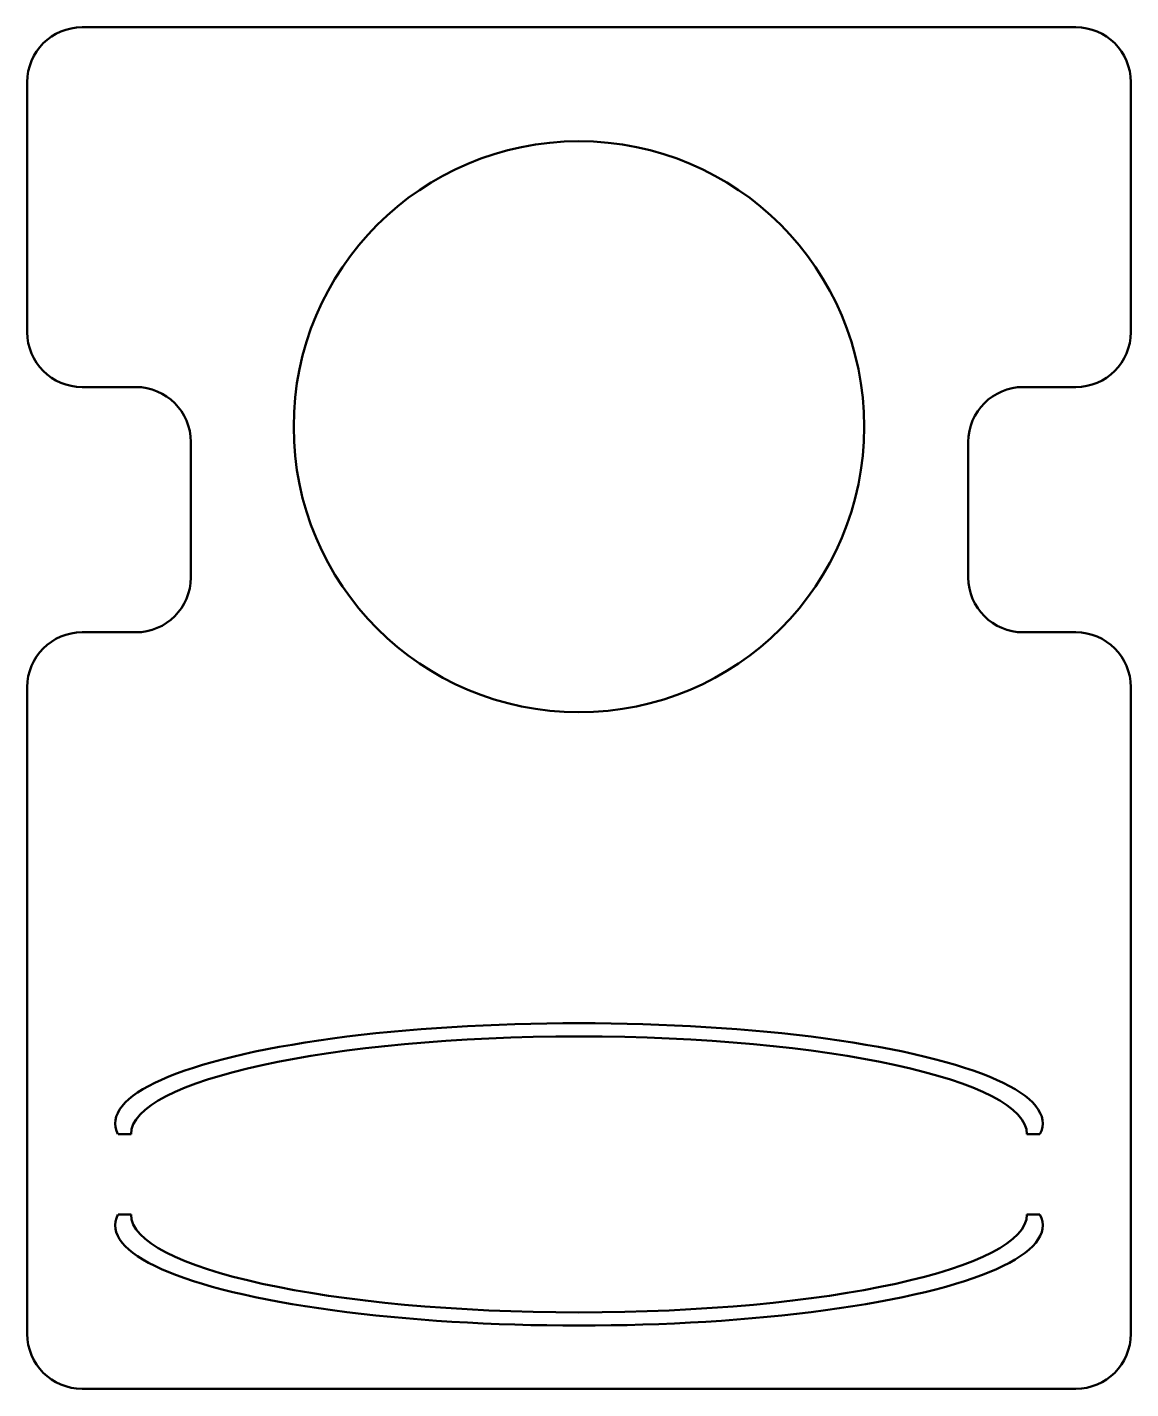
# Model space of a CAD drawing. Header units: inches. Extents: x 1.38 to 3.9, y 12.99 to 16.09.
import ezdxf

# ---------------------------------------------------------------- set-up
doc = ezdxf.new("R2010")
doc.units = ezdxf.units.IN
doc.header["$MEASUREMENT"] = 0
doc.layers.add('Visible (ANSI)', color=7, linetype='Continuous', lineweight=50)

msp = doc.modelspace()

# ---------------------------------------------------------------- linework, layer by layer
at = {"layer": 'Visible (ANSI)'}
for p, q in [((3.7722, 16.0877), (1.5079, 16.0877)), ((1.3829, 15.9627), (1.3829, 15.3935)), ((3.8972, 15.3935), (3.8972, 15.9627)), ((1.5079, 15.2685), (1.6306, 15.2685)), ((3.652, 15.2685), (3.7722, 15.2685)), ((1.7556, 15.1435), (1.7556, 14.8351)), ((3.527, 14.8351), (3.527, 15.1435)), ((1.6306, 14.7101), (1.5079, 14.7101)), ((3.7722, 14.7101), (3.652, 14.7101)), ((1.3829, 14.5851), (1.3829, 13.1127)), ((3.8972, 13.1127), (3.8972, 14.5851)), ((1.6194, 13.5672), (1.5898, 13.5672)), ((3.6903, 13.5672), (3.6606, 13.5672)), ((1.5898, 13.3845), (1.6194, 13.3845)), ((3.6606, 13.3845), (3.6903, 13.3845)), ((1.5079, 12.9877), (3.7722, 12.9877))]:
    msp.add_line(p, q, dxfattribs=at)
msp.add_circle((2.64, 15.1781), 0.65, dxfattribs=at)
for centre, start, end in [((1.5079, 15.9627), 90, 180), ((3.7722, 15.9627), 0, 90), ((1.5079, 15.3935), 180, 270), ((3.7722, 15.3935), 270, 0), ((1.6306, 15.1435), 0, 90), ((3.652, 15.1435), 90, 180), ((1.6306, 14.8351), 270, 0), ((3.652, 14.8351), 180, 270), ((1.5079, 14.5851), 90, 180), ((3.7722, 14.5851), 0, 90), ((1.5079, 13.1127), 180, 270), ((3.7722, 13.1127), 270, 0)]:
    msp.add_arc(centre, 0.125, start, end, dxfattribs=at)
for centre, major_axis, ratio, start_param, end_param in [((2.64, 13.5921), (-1.0566, 0), 0.215731, 3.032154, 6.392624), ((2.64, 13.5672), (-1.0206, 0), 0.21834, 3.141593, 6.283185), ((2.64, 13.3596), (1.0566, 0), 0.21573, 3.032153, 6.392625), ((2.64, 13.3845), (1.0206, 0), 0.21834, 3.141593, 6.283185)]:
    msp.add_ellipse(centre, major_axis=major_axis, ratio=ratio, start_param=start_param, end_param=end_param, dxfattribs=at)

doc.saveas('drawing.dxf')
